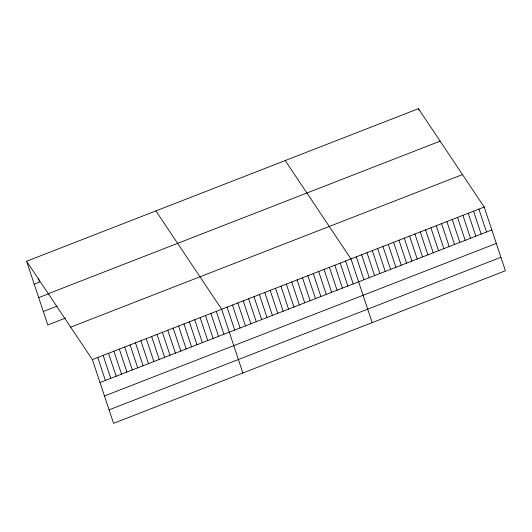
<?xml version="1.0" encoding="UTF-8"?>
<svg xmlns="http://www.w3.org/2000/svg" width="532" height="532" viewBox="0 0 532 532"><rect width="100%" height="100%" fill="white"/><g stroke="black" fill="none" stroke-linecap="round" stroke-linejoin="round"><path stroke-width="0.8" d="M26.6 261.252L418.438 108.681L484.206 207.041L505.4 270.748L113.562 423.319L92.369 359.605L26.6 261.252L47.794 324.959L65.496 318.07M34.221 284.168L39.614 282.066L38.344 278.249M48.306 293.704L440.144 141.14M38.703 297.627L48.705 293.731M43.318 311.499L57.17 306.106M70.663 327.147L462.501 174.582M92.369 359.605L484.206 207.041M99.989 382.521L491.827 229.957M104.472 395.981L496.309 243.417M109.087 409.853L500.925 257.288M285.212 160.558L350.98 258.911L372.174 322.625M155.909 210.905L221.678 309.258L242.871 372.972M478.88 209.116L486.501 232.032M473.547 211.191L481.174 234.107M468.22 213.266L475.841 236.181M462.893 215.34L470.514 238.256M457.56 217.415L465.187 240.331M418.438 108.681L418.943 110.21M452.233 219.49L459.854 242.406M446.9 221.565L454.528 244.481M441.573 223.64L449.194 246.555M436.247 225.714L443.868 248.63M430.913 227.789L438.541 250.705M425.587 229.864L433.208 252.78M420.26 231.939L427.881 254.855M414.927 234.013L422.554 256.929M409.6 236.088L417.221 259.004M404.273 238.163L411.894 261.079M398.94 240.238L406.568 263.154M393.613 242.313L401.234 265.229M388.287 244.388L395.908 267.303M382.954 246.462L390.581 269.378M377.627 248.537L385.248 271.453M372.3 250.612L379.921 273.528M366.967 252.687L374.594 275.603M361.64 254.762L369.261 277.677M356.307 256.836L363.935 279.752M345.594 261.006L353.215 283.928M340.207 263.107L347.828 286.023M334.821 265.202L342.442 288.118M329.428 267.303L337.055 290.219M324.041 269.398L331.669 292.314M318.655 271.5L326.276 294.415M313.268 273.594L320.889 296.51M307.882 275.696L315.503 298.612M302.489 277.79L310.116 300.706M297.102 279.892L304.73 302.808M291.716 281.987L299.336 304.903M286.329 284.081L293.95 307.004M280.943 286.183L288.563 309.099M275.549 288.278L283.177 311.193M270.163 290.379L277.79 313.295M264.776 292.474L272.397 315.39M259.39 294.575L267.011 317.491M254.003 296.67L261.624 319.586M248.61 298.771L256.238 321.687M243.224 300.866L250.851 323.782M237.837 302.967L245.458 325.883M232.451 305.062L240.072 327.978M227.064 307.157L234.685 330.079M216.285 311.353L223.912 334.276M210.898 313.454L218.526 336.37M205.512 315.549L213.133 338.465M200.125 317.651L207.746 340.566M194.739 319.745L202.36 342.661M189.345 321.847L196.973 344.763M183.959 323.941L191.587 346.857M178.572 326.043L186.193 348.959M173.186 328.138L180.807 351.053M167.799 330.239L175.42 353.155M162.406 332.334L170.034 355.25M157.02 334.428L164.647 357.351M151.633 336.53L159.254 359.446M146.247 338.625L153.868 361.541M140.86 340.726L148.481 363.642M135.467 342.821L143.095 365.737M130.081 344.922L137.708 367.838M124.694 347.017L132.315 369.933M119.308 349.118L126.929 372.034M113.921 351.213L121.542 374.129M108.535 353.315L116.156 376.23M103.142 355.409L110.769 378.325M97.755 357.504L105.376 380.427"/></g></svg>
